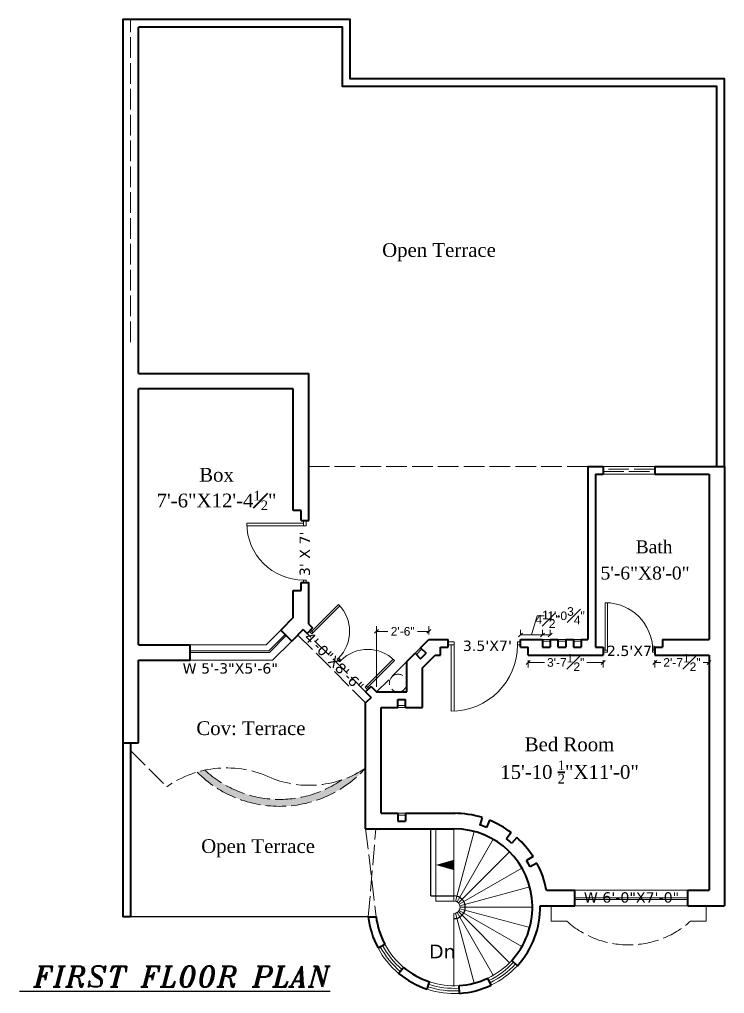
# Model space of a CAD drawing. Header units: inches. Extents: x 2050 to 2864, y 3259 to 3868.
# Drawn here: x 2454 to 2864, y 3261 to 3827 of the extents above; entities that cross this region are included whole.
import ezdxf

# ---------------------------------------------------------------- set-up
doc = ezdxf.new("R2010")
doc.units = ezdxf.units.IN
doc.header["$MEASUREMENT"] = 0
doc.header["$PDMODE"] = 2
doc.header["$PDSIZE"] = -2
doc.linetypes.add('ACAD_ISO02W100', pattern=[15, 12, -3])
doc.layers.get('0').update_dxf_attribs({"lineweight": 40})
for name, color, linetype, lineweight in [('D&W', 3, 'Continuous', 15), ('Hache', 25, 'Continuous', 15), ('HATCH 2', 63, 'Continuous', 15), ('Proj', 173, 'ACAD_ISO02W100', 18), ('Stear', 37, 'Continuous', 18), ('TEXT', 6, 'Continuous', 13), ('Wall', 46, 'Continuous', 53)]:
    doc.layers.add(name, color=color, linetype=linetype, lineweight=lineweight)
doc.styles.add('arl', font='arial.ttf', dxfattribs={"height": 5})
doc.styles.add('ITALICT', font='italict', dxfattribs={"height": 6})
doc.styles.get("Standard").update_dxf_attribs({"font": 'verdana.ttf', "height": 9})
doc.styles.add('style2', font='times.ttf', dxfattribs={"height": 6})
doc.dimstyles.new('ARL-007', dxfattribs={"dimtxt": 3, "dimasz": 2.203125, "dimexe": 3, "dimexo": 3, "dimgap": 2, "dimtad": 0, "dimzin": 0, "dimdsep": 46, "dimlunit": 4, "dimtxsty": 'arl', "dimblk": 'OBLIQUE', "dimcen": 4.5, "dimclrd": 256, "dimclre": 256, "dimclrt": 256, "dimadec": 0, "dimazin": 0, "dimtfac": 1, "dimtofl": 0, "dimtmove": 1, "dimatfit": 3, "dimldrblk": 'CLOSEDBLANK', "dimfxl": 1, "dimfrac": 1, "dimtolj": 1, "dimtzin": 0, "dimlwd": 9, "dimlwe": 9, "dimarcsym": 0})

# ---------------------------------------------------------------- blocks, each defined once
blk = doc.blocks.new('door')
for p, q in [((-1, 0), (-1, 11.49)), ((-0.5, 0.5), (-0.5, 11.5)), ((-12, 0.5), (-12, 0)), ((-12, 0.5), (-11.5, 0.5)), ((-12, 0), (-11.5, 0)), ((-11.5, 0.5), (-11.5, 0)), ((-1, 0.5), (0, 0.5)), ((-1, 0), (0, 0)), ((0, 0), (0, 0.5))]:
    blk.add_line(p, q)
blk.add_arc((-0.5, 0.5), 11, 90, 180)
blk = doc.blocks.new('door2')
at = {"xscale": -1}
blk.add_blockref('door', (0, -0.25), dxfattribs=at)
blk = doc.blocks.new('_Oblique')
at = {"color": 0, "lineweight": -2}
blk.add_line((-0.5, -0.5), (0.5, 0.5), dxfattribs=at)
blk = doc.blocks.new('*D838')
at = {"layer": 'D&W', "lineweight": 9}
for p, q in [((2661.52, 3439.47), (2661.52, 3474.59)), ((2691.89, 3469.83), (2691.89, 3474.59)), ((2661.52, 3471.59), (2668.02, 3471.59)), ((2691.89, 3471.59), (2685.39, 3471.59))]:
    blk.add_line(p, q, dxfattribs=at)
at = {"layer": 'Defpoints', "color": 0}
for p in [(2691.89, 3471.59), (2691.89, 3466.83), (2661.52, 3436.47)]:
    blk.add_point(p, dxfattribs=at)
at = {"layer": 'D&W', "lineweight": 9, "xscale": 2.203125, "yscale": 2.203125, "zscale": 2.203125, "rotation": 180}
blk.add_blockref('_Oblique', (2661.52, 3471.59), dxfattribs=at)
at = {"layer": 'D&W', "lineweight": 9, "xscale": 2.203125, "yscale": 2.203125, "zscale": 2.203125}
blk.add_blockref('_Oblique', (2691.89, 3471.59), dxfattribs=at)
at = {"layer": 'D&W', "insert": (2676.71, 3471.59), "char_height": 5, "attachment_point": 5, "style": 'arl'}
blk.add_mtext('\\A1;2\'-6"', dxfattribs=at)
blk = doc.blocks.new('_ClosedBlank')
at = {"layer": 'Wall', "color": 0, "lineweight": -2}
for p, q in [((-1, 0.17), (0, 0)), ((-1, 0.17), (-1, -0.17)), ((0, 0), (-1, -0.17))]:
    blk.add_line(p, q, dxfattribs=at)
blk = doc.blocks.new('*D839')
at = {"layer": 'D&W', "lineweight": 9}
for p, q in [((2749.62, 3454.83), (2749.62, 3450.54)), ((2749.62, 3453.54), (2759.17, 3453.54)), ((2793.16, 3453.54), (2783.61, 3453.54)), ((2793.16, 3454.83), (2793.16, 3450.54))]:
    blk.add_line(p, q, dxfattribs=at)
at = {"layer": 'Defpoints', "color": 0}
for p in [(2749.62, 3457.83), (2793.16, 3457.83), (2793.16, 3453.54)]:
    blk.add_point(p, dxfattribs=at)
at = {"layer": 'D&W', "lineweight": 9, "xscale": 2.203125, "yscale": 2.203125, "zscale": 2.203125, "rotation": 180}
blk.add_blockref('_Oblique', (2749.62, 3453.54), dxfattribs=at)
at = {"layer": 'D&W', "lineweight": 9, "xscale": 2.203125, "yscale": 2.203125, "zscale": 2.203125}
blk.add_blockref('_Oblique', (2793.16, 3453.54), dxfattribs=at)
at = {"layer": 'D&W', "insert": (2771.39, 3453.54), "char_height": 5, "attachment_point": 5, "style": 'arl'}
blk.add_mtext('\\A1;3\'-7{\\H1.000000x;\\S1#2;}"', dxfattribs=at)
blk = doc.blocks.new('*D840')
at = {"layer": 'D&W', "lineweight": 9}
for p, q in [((2823.16, 3454.83), (2823.16, 3450.54)), ((2823.16, 3453.54), (2826.64, 3453.54)), ((2854.66, 3453.54), (2851.18, 3453.54)), ((2854.66, 3454.83), (2854.66, 3450.54))]:
    blk.add_line(p, q, dxfattribs=at)
at = {"layer": 'Defpoints', "color": 0}
for p in [(2823.16, 3457.83), (2854.66, 3457.83), (2854.66, 3453.54)]:
    blk.add_point(p, dxfattribs=at)
at = {"layer": 'D&W', "lineweight": 9, "xscale": 2.203125, "yscale": 2.203125, "zscale": 2.203125, "rotation": 180}
blk.add_blockref('_Oblique', (2823.16, 3453.54), dxfattribs=at)
at = {"layer": 'D&W', "lineweight": 9, "xscale": 2.203125, "yscale": 2.203125, "zscale": 2.203125}
blk.add_blockref('_Oblique', (2854.66, 3453.54), dxfattribs=at)
at = {"layer": 'D&W', "insert": (2838.91, 3453.54), "char_height": 5, "attachment_point": 5, "style": 'arl'}
blk.add_mtext('\\A1;2\'-7{\\H1.000000x;\\S1#2;}"', dxfattribs=at)
blk = doc.blocks.new('*D841')
at = {"layer": 'D&W', "lineweight": 9}
for p, q in [((2751.5, 3469.53), (2754.83, 3480.63)), ((2754.83, 3480.63), (2758.83, 3480.63)), ((2745.12, 3469.83), (2745.12, 3472.53)), ((2757.89, 3469.83), (2757.89, 3472.53)), ((2745.12, 3469.53), (2757.89, 3469.53))]:
    blk.add_line(p, q, dxfattribs=at)
at = {"layer": 'Defpoints', "color": 0}
for p in [(2745.12, 3466.83), (2757.89, 3469.53), (2757.89, 3466.83)]:
    blk.add_point(p, dxfattribs=at)
at = {"layer": 'D&W', "lineweight": 9, "xscale": 2.203125, "yscale": 2.203125, "zscale": 2.203125, "rotation": 180}
blk.add_blockref('_Oblique', (2745.12, 3469.53), dxfattribs=at)
at = {"layer": 'D&W', "lineweight": 9, "xscale": 2.203125, "yscale": 2.203125, "zscale": 2.203125}
blk.add_blockref('_Oblique', (2757.89, 3469.53), dxfattribs=at)
at = {"layer": 'D&W', "insert": (2771.61, 3480.63), "char_height": 5, "attachment_point": 5, "style": 'arl'}
blk.add_mtext('\\A1;1\'-0{\\H1.000000x;\\S3#4;}"', dxfattribs=at)
blk = doc.blocks.new('*D842')
at = {"layer": 'D&W', "lineweight": 9}
for p, q in [((2757.89, 3469.83), (2757.89, 3472.53)), ((2762.39, 3469.83), (2762.39, 3472.53)), ((2762.39, 3469.53), (2757.89, 3469.53))]:
    blk.add_line(p, q, dxfattribs=at)
at = {"layer": 'Defpoints', "color": 0}
for p in [(2757.89, 3469.53), (2757.89, 3466.83), (2762.39, 3466.83)]:
    blk.add_point(p, dxfattribs=at)
at = {"layer": 'D&W', "lineweight": 9, "xscale": 2.203125, "yscale": 2.203125, "zscale": 2.203125, "rotation": 180}
blk.add_blockref('_Oblique', (2757.89, 3469.53), dxfattribs=at)
at = {"layer": 'D&W', "lineweight": 9, "xscale": 2.203125, "yscale": 2.203125, "zscale": 2.203125}
blk.add_blockref('_Oblique', (2762.39, 3469.53), dxfattribs=at)
at = {"layer": 'D&W', "insert": (2760.87, 3478.55), "char_height": 5, "attachment_point": 5, "style": 'arl'}
blk.add_mtext('\\A1;4{\\H1.000000x;\\S1#2;}"', dxfattribs=at)

msp = doc.modelspace()

# ---------------------------------------------------------------- hatches: boundary and pattern name
at = {"layer": 'Proj'}
msp.add_hatch(color=256, dxfattribs=at).paths.add_polyline_path([(2561.857, 3391.018, 0.0194453), (2557.292, 3389.869, 0.4296915), (2655.16, 3392.216, -0.0655988), (2641.375, 3385.375, -0.3531363)])

# ---------------------------------------------------------------- linework, layer by layer
for p, q in [((2523.16, 3621.33), (2523.16, 3822.33)), ((2523.16, 3621.33), (2622.16, 3621.33)), ((2622.16, 3535.86), (2622.16, 3621.33)), ((2523.16, 3463.83), (2523.16, 3612.33)), ((2613.16, 3612.33), (2523.16, 3612.33)), ((2613.16, 3541.676), (2613.16, 3612.33)), ((2784.16, 3567.33), (2793.16, 3567.33)), ((2784.16, 3567.33), (2784.16, 3466.83)), ((2788.66, 3562.83), (2793.16, 3562.83)), ((2788.66, 3562.83), (2788.66, 3462.33)), ((2793.16, 3567.33), (2793.16, 3562.83)), ((2823.16, 3567.33), (2863.66, 3567.33)), ((2823.16, 3567.33), (2823.16, 3562.83)), ((2823.16, 3562.83), (2854.66, 3562.83)), ((2854.66, 3562.83), (2854.66, 3466.83)), ((2863.66, 3567.33), (2863.66, 3312.33)), ((2617.66, 3541.676), (2613.16, 3541.676)), ((2617.66, 3535.86), (2617.66, 3541.676)), ((2617.66, 3535.86), (2622.16, 3535.86)), ((2613.16, 3479.558), (2613.16, 3495.36)), ((2613.16, 3495.36), (2617.66, 3495.36)), ((2617.66, 3495.36), (2617.66, 3499.86)), ((2617.66, 3499.86), (2622.16, 3499.86)), ((2622.16, 3475.83), (2622.16, 3499.86)), ((2613.16, 3479.558), (2605.917, 3472.315)), ((2605.917, 3472.315), (2612.281, 3465.951)), ((2618.978, 3472.648), (2612.281, 3465.951)), ((2618.978, 3472.648), (2621.219, 3470.407)), ((2624.4, 3473.589), (2621.219, 3470.407)), ((2622.16, 3475.83), (2624.4, 3473.589)), ((2687.115, 3462.057), (2691.888, 3466.83)), ((2691.888, 3466.83), (2703.115, 3466.83)), ((2703.115, 3462.33), (2703.115, 3466.83)), ((2745.115, 3466.83), (2757.888, 3466.83)), ((2745.115, 3462.33), (2745.115, 3466.83)), ((2757.888, 3466.83), (2757.888, 3462.33)), ((2762.388, 3466.83), (2766.888, 3466.83)), ((2762.388, 3466.83), (2762.388, 3462.33)), ((2766.888, 3466.83), (2766.888, 3462.33)), ((2771.388, 3466.83), (2775.888, 3466.83)), ((2771.388, 3466.83), (2771.388, 3462.33)), ((2775.888, 3466.83), (2775.888, 3462.33)), ((2780.388, 3466.83), (2784.16, 3466.83)), ((2780.388, 3466.83), (2780.388, 3462.33)), ((2827.66, 3466.83), (2854.66, 3466.83)), ((2827.66, 3466.83), (2827.66, 3462.33)), ((2523.16, 3463.83), (2553.16, 3463.83)), ((2553.16, 3454.83), (2553.16, 3463.83)), ((2687.115, 3462.057), (2690.297, 3458.875)), ((2698.615, 3462.33), (2703.115, 3462.33)), ((2698.615, 3457.83), (2698.615, 3462.33)), ((2745.115, 3462.33), (2749.615, 3462.33)), ((2749.615, 3457.83), (2749.615, 3462.33)), ((2757.888, 3462.33), (2762.352, 3462.33)), ((2766.888, 3462.33), (2771.388, 3462.33)), ((2775.888, 3462.33), (2780.388, 3462.33)), ((2788.66, 3462.33), (2793.16, 3462.33)), ((2788.66, 3462.33), (2793.16, 3462.33)), ((2793.16, 3462.33), (2793.16, 3457.83)), ((2823.16, 3462.33), (2827.66, 3462.33)), ((2823.16, 3462.33), (2823.16, 3457.83)), ((2679.16, 3454.102), (2683.933, 3458.875)), ((2683.933, 3458.875), (2687.115, 3455.693)), ((2687.115, 3455.693), (2690.297, 3458.875)), ((2688.16, 3450.374), (2695.615, 3457.83)), ((2695.615, 3457.83), (2698.615, 3457.83)), ((2749.615, 3457.83), (2793.16, 3457.83)), ((2823.16, 3457.83), (2854.66, 3457.83)), ((2854.66, 3457.83), (2854.66, 3321.33)), ((2523.16, 3406.83), (2523.16, 3454.83)), ((2523.16, 3454.83), (2553.16, 3454.83)), ((2679.16, 3436.466), (2679.16, 3454.102)), ((2688.16, 3427.466), (2688.16, 3450.374)), ((2658.342, 3439.648), (2655.16, 3436.466)), ((2658.342, 3439.648), (2661.524, 3436.466)), ((2655.16, 3436.466), (2658.342, 3433.284)), ((2658.342, 3433.284), (2655.16, 3430.102)), ((2661.524, 3436.466), (2679.16, 3436.466)), ((2655.16, 3427.466), (2655.16, 3430.102)), ((2655.16, 3356.966), (2655.16, 3427.466)), ((2664.16, 3365.966), (2664.16, 3427.466)), ((2664.16, 3427.466), (2673.91, 3427.466)), ((2673.91, 3431.966), (2678.41, 3431.966)), ((2673.91, 3427.466), (2673.91, 3431.966)), ((2678.41, 3427.466), (2678.41, 3431.966)), ((2678.41, 3427.466), (2688.16, 3427.466)), ((2514.16, 3406.83), (2523.16, 3406.83)), ((2514.16, 3406.83), (2514.16, 3305.898)), ((2518.66, 3406.83), (2518.66, 3305.898)), ((2518.66, 3406.83), (2518.66, 3305.898)), ((2664.16, 3365.966), (2673.91, 3365.966)), ((2673.91, 3365.966), (2673.91, 3361.466)), ((2678.41, 3365.966), (2707.29, 3365.966)), ((2678.41, 3365.966), (2678.41, 3361.466)), ((2673.91, 3361.466), (2678.41, 3361.466)), ((2722.926, 3363.436), (2721.571, 3359.144)), ((2727.158, 3361.906), (2725.454, 3357.74)), ((2655.16, 3356.966), (2706.503, 3356.966)), ((2739.641, 3354.751), (2736.909, 3351.176)), ((2743.101, 3351.873), (2740.083, 3348.535)), ((2752.408, 3340.9), (2748.622, 3338.467)), ((2754.683, 3337.017), (2750.71, 3334.905)), ((2760.16, 3321.33), (2776.695, 3321.33)), ((2776.695, 3312.33), (2776.695, 3321.33)), ((2842.25, 3321.33), (2854.66, 3321.33)), ((2842.25, 3312.33), (2842.25, 3321.33)), ((2756.562, 3312.33), (2776.695, 3312.33)), ((2842.25, 3312.33), (2863.66, 3312.33)), ((2518.66, 3305.898), (2514.16, 3305.898)), ((2656.738, 3305.898), (2661.268, 3305.898)), ((2662.358, 3287.775), (2666.326, 3289.898)), ((2743.344, 3277.493), (2740.033, 3280.54)), ((2674.318, 3273.045), (2677.211, 3276.492)), ((2728.083, 3266.219), (2726.143, 3270.279)), ((2690.9, 3263.823), (2692.302, 3268.099)), ((2709.722, 3261.433), (2709.433, 3265.924))]:
    msp.add_line(p, q)
for points in [[(2863.66, 3567.33), (2863.66, 3792.33), (2646.16, 3792.33), (2646.16, 3826.83), (2514.16, 3826.83), (2514.16, 3406.83), (2523.16, 3406.83)], [(2859.16, 3567.33), (2859.16, 3787.83), (2641.66, 3787.83), (2641.66, 3822.33), (2523.16, 3822.33)]]:
    msp.add_lwpolyline(points)
for radius, start, end in [(54.568, 72.48487, 90), (50.068, 67.75859, 72.48487), (54.568, 52.6066, 67.75859), (45.568, 1.17192, 90), (50.068, 47.88032, 52.6066), (54.568, 32.72833, 47.88032), (50.068, 28.00204, 32.72833), (54.568, 10.48692, 28.00204), (45.568, 317.37661, 1.17192), (50.068, 317.37661, 1.06658), (50.068, 186.3067, 208.15169), (45.568, 186.93243, 208.15169), (45.568, 229.99667, 251.84166), (50.068, 229.99667, 251.84166), (45.568, 273.68664, 295.53163), (50.068, 273.68664, 295.53163)]:
    msp.add_arc((2706.503, 3311.398), radius, start, end)
at = {"layer": 'D&W'}
for p, q in [((2793.16, 3567.33), (2823.16, 3567.33)), ((2823.16, 3562.83), (2793.16, 3562.83)), ((2597.432, 3463.83), (2605.917, 3472.315)), ((2598.881, 3460.33), (2608.392, 3469.84)), ((2599.296, 3459.33), (2609.099, 3469.133)), ((2553.16, 3463.83), (2597.432, 3463.83)), ((2601.16, 3454.83), (2612.281, 3465.951)), ((2553.16, 3460.33), (2598.881, 3460.33)), ((2553.16, 3459.33), (2599.296, 3459.33)), ((2553.16, 3454.83), (2601.16, 3454.83)), ((2842.25, 3321.33), (2776.695, 3321.33)), ((2842.25, 3316.83), (2776.695, 3316.83)), ((2842.25, 3315.83), (2776.695, 3315.83)), ((2842.25, 3312.33), (2776.695, 3312.33))]:
    msp.add_line(p, q, dxfattribs=at)
for radius, start, end in [(50.068, 208.15169, 229.99667), (48.568, 208.15169, 229.99667), (47.068, 208.15169, 229.99667), (45.568, 208.15169, 229.99667), (45.568, 295.53163, 317.37661), (47.068, 295.53163, 317.37661), (48.568, 295.53163, 317.37661), (50.068, 295.53163, 317.37661), (50.068, 251.84166, 273.68664), (48.568, 251.84166, 273.68664), (47.068, 251.84166, 273.68664), (45.568, 251.84166, 273.68664)]:
    msp.add_arc((2706.503, 3311.398), radius, start, end, dxfattribs=at)
at = {"layer": 'Hache'}
for p, q in [((2762.388, 3466.83), (2757.888, 3466.83)), ((2771.388, 3466.83), (2766.888, 3466.83)), ((2780.388, 3466.83), (2775.888, 3466.83)), ((2687.115, 3462.057), (2683.933, 3458.875)), ((2687.822, 3461.35), (2684.64, 3458.168)), ((2762.388, 3465.83), (2757.888, 3465.83)), ((2771.388, 3465.83), (2766.888, 3465.83)), ((2780.388, 3465.83), (2775.888, 3465.83)), ((2678.41, 3428.466), (2673.91, 3428.466)), ((2678.41, 3427.466), (2673.91, 3427.466)), ((2673.91, 3365.966), (2678.41, 3365.966)), ((2673.91, 3364.966), (2678.41, 3364.966))]:
    msp.add_line(p, q, dxfattribs=at)
at = {"layer": 'HATCH 2', "linetype": 'ACAD_ISO02W100'}
msp.add_line((2518.66, 3639.555), (2518.66, 3826.83), dxfattribs=at)
msp.add_line((2518.66, 3639.555), (2518.66, 3826.83), dxfattribs=at)
msp.add_line((2518.66, 3639.555), (2518.66, 3826.83), dxfattribs=at)
msp.add_line((2518.66, 3639.555), (2518.66, 3826.83), dxfattribs=at)
at = {"layer": 'Proj'}
for p, q in [((2784.16, 3567.33), (2622.16, 3567.33)), ((2823.16, 3565.83), (2793.16, 3565.83)), ((2793.16, 3564.33), (2823.16, 3564.33)), ((2615.796, 3469.466), (2655.16, 3430.102)), ((2655.16, 3436.466), (2621.219, 3470.407)), ((2679.16, 3454.102), (2661.524, 3436.466)), ((2518.66, 3402.33), (2539.615, 3381.374)), ((2655.16, 3356.966), (2661.268, 3305.898)), ((2656.738, 3305.898), (2661.1, 3356.966))]:
    msp.add_line(p, q, dxfattribs=at)
msp.add_lwpolyline([(2852.955, 3312.33), (2852.955, 3303.33), (2843.955, 3303.33), (2843.955, 3303.33, -0.3827113), (2771.955, 3303.33), (2762.955, 3303.33), (2762.955, 3312.33)], format="xyb", dxfattribs=at)
msp.add_circle((2674.048, 3441.578), 5.112, dxfattribs=at)
for centre, radius, start, end in [((2574.334, 3331.775), 60.543, 64.6414, 124.99119), ((2605.113, 3437.47), 67.473, 224.86771, 317.87886), ((2605.113, 3437.47), 63.473, 227.04061, 304.84052), ((2622.308, 3441.104), 58.901, 248.02126, 303.90015)]:
    msp.add_arc(centre, radius, start, end, dxfattribs=at)
at = {"layer": 'Stear', "lineweight": 30}
for p, q in [((2693.003, 3317.966), (2693.003, 3356.966)), ((2693.003, 3317.966), (2706.503, 3317.966)), ((2656.738, 3305.898), (2518.66, 3305.898))]:
    msp.add_line(p, q, dxfattribs=at)
at = {"layer": 'Stear'}
for p, q in [((2696.003, 3314.966), (2696.003, 3356.966)), ((2706.503, 3314.966), (2706.503, 3356.966)), ((2718.297, 3355.413), (2707.427, 3314.844)), ((2708.287, 3314.488), (2729.287, 3350.861)), ((2738.725, 3343.619), (2709.026, 3313.921)), ((2709.593, 3313.182), (2745.966, 3334.182)), ((2750.518, 3323.191), (2709.95, 3312.321)), ((2696.003, 3314.966), (2706.503, 3314.966)), ((2708.287, 3308.308), (2729.287, 3271.935)), ((2738.725, 3279.176), (2709.026, 3308.875)), ((2709.593, 3309.614), (2745.966, 3288.614)), ((2750.518, 3299.604), (2709.95, 3310.474)), ((2710.071, 3311.398), (2752.071, 3311.398)), ((2706.503, 3307.83), (2706.503, 3265.83)), ((2718.297, 3267.382), (2707.427, 3307.951))]:
    msp.add_line(p, q, dxfattribs=at)
msp.add_lwpolyline([(2706.503, 3286.83, 0, 0, 1), (2706.503, 3335.966, 6, 0, 0), (2696.003, 3335.966, 0, 0, 0)], format="xyseb", dxfattribs=at)
at = {"layer": 'Stear', "lineweight": 30}
msp.add_arc((2706.503, 3311.398), 6.568, 270, 90, dxfattribs=at)
at = {"layer": 'Stear'}
msp.add_arc((2706.503, 3311.398), 3.568, 270, 90, dxfattribs=at)

# ---------------------------------------------------------------- block references
at = {"layer": 'D&W'}
for name, p, xscale, yscale, zscale, rotation in [('door2', (2619.91, 3535.86), -3, 3, 3, 90), ('door', (2622.456, 3471.644), -2.000000000000177, 2, 2, 315.0000000000047), ('door2', (2656.751, 3438.057), -2.000000000000177, 2, 2, 315.0000000000047), ('door2', (2703.115, 3464.58), -3.5, 3.5, 3.5, 180)]:
    msp.add_blockref(name, p, dxfattribs=dict(at, xscale=xscale, yscale=yscale, zscale=zscale, rotation=rotation))
at = {"layer": 'D&W', "xscale": 2.5, "yscale": 2.5, "zscale": 2.5}
msp.add_blockref('door2', (2793.16, 3460.08), dxfattribs=at)

# ---------------------------------------------------------------- texts
for s, rotation, p in [("3' X 7'", 90, (2622.786, 3503.626)), ('4\'-0"X8\'-6"', 315, (2619.008, 3467.604))]:
    msp.add_text(s, height=6, rotation=rotation).set_placement(p)
at = {"style": 'style2'}
for s, p in [('Bath', (2812.035, 3516.917)), ('5\'-6"X8\'-0"', (2791.645, 3501.695))]:
    msp.add_text(s, height=7.5, dxfattribs=at).set_placement(p)
for s, height, p in [("3.5'X7'", 6, (2711.636, 3460.206)), ("2.5'X7'", 6, (2795.315, 3457.287)), ('W 5\'-3"X5\'-6"', 6, (2548.832, 3447.092)), ('W 6\'-0"X7\'-0"', 6, (2781.918, 3314.122)), ('Dn', 8, (2692.034, 3281.719))]:
    msp.add_text(s, height=height).set_placement(p)
at = {"char_height": 8, "width": 112.49316, "attachment_point": 2}
for s, insert in [('\\A1;{\\fTimes New Roman Baltic|b0|i0|c0|p18;Open Terrace}', (2697.798, 3697.015)), ('\\A1;{\\fTimes New Roman Baltic|b0|i0|c0|p18;Box\\fTimes New Roman Baltic|b0|i0|c186|p18;\\P\\fTimes New Roman Baltic|b0|i0|c0|p18;7\'-6"X12\'-4\\H0.7x;\\S1#2;\\H1.429x;"}', (2568.557, 3566.502)), ('\\A1;{\\fTimes New Roman Baltic|b0|i0|c0|p18;Cov: Terrace}', (2588.538, 3419.388)), ('\\A1;{\\fTimes New Roman Baltic|b0|i0|c0|p18;Bed Room\\P15\'-10 \\H0.7x;\\S1/2;\\H1.429x;"X11\'-0"}', (2773.623, 3409.992)), ('\\A1;{\\fTimes New Roman Baltic|b0|i0|c0|p18;Open Terrace}', (2592.688, 3350.925))]:
    msp.add_mtext(s, dxfattribs=dict(at, insert=insert))
at = {"layer": 'TEXT', "color": 1, "lineweight": 30, "style": 'ITALICT'}
msp.add_text('%%U FIRST FLOOR PLAN', height=12, dxfattribs=at).set_placement((2454.079, 3265.118))

# ---------------------------------------------------------------- dimensions: what is measured, and where the dimension line sits
at = {"layer": 'D&W'}
for base, p1, p2, picture, middle in [((2757.888, 3469.533), (2745.115, 3466.83), (2757.888, 3466.83), '*D841', (2760.831, 3480.631)), ((2793.1596, 3453.5415), (2749.6155, 3457.8296), (2793.1596, 3457.8296), '*D839', (2771.3876, 3453.5415)), ((2854.66, 3453.542), (2823.16, 3457.83), (2854.66, 3457.83), '*D840', (2838.91, 3453.542))]:
    dim = msp.add_linear_dim(base=base, p1=p1, p2=p2, angle=180, dimstyle='ARL-007', dxfattribs=at)
    dim.commit()
    dim.dimension.update_dxf_attribs({"geometry": picture, "text_midpoint": middle})
dim = msp.add_linear_dim(base=(2757.888, 3469.533), p1=(2762.388, 3466.83), p2=(2757.888, 3466.83), angle=180, dimstyle='ARL-007', dxfattribs=at)
dim.commit()
dim.dimension.update_dxf_attribs({"geometry": '*D842', "text_midpoint": (2760.873, 3478.546), "dimtype": 160})
dim = msp.add_linear_dim(base=(2691.888, 3471.59), p1=(2661.524, 3436.466), p2=(2691.888, 3466.83), angle=180, text='2\'-6"', dimstyle='ARL-007', dxfattribs=at)
dim.commit()
dim.dimension.update_dxf_attribs({"geometry": '*D838', "text_midpoint": (2676.706, 3471.59)})

doc.saveas('drawing.dxf')
